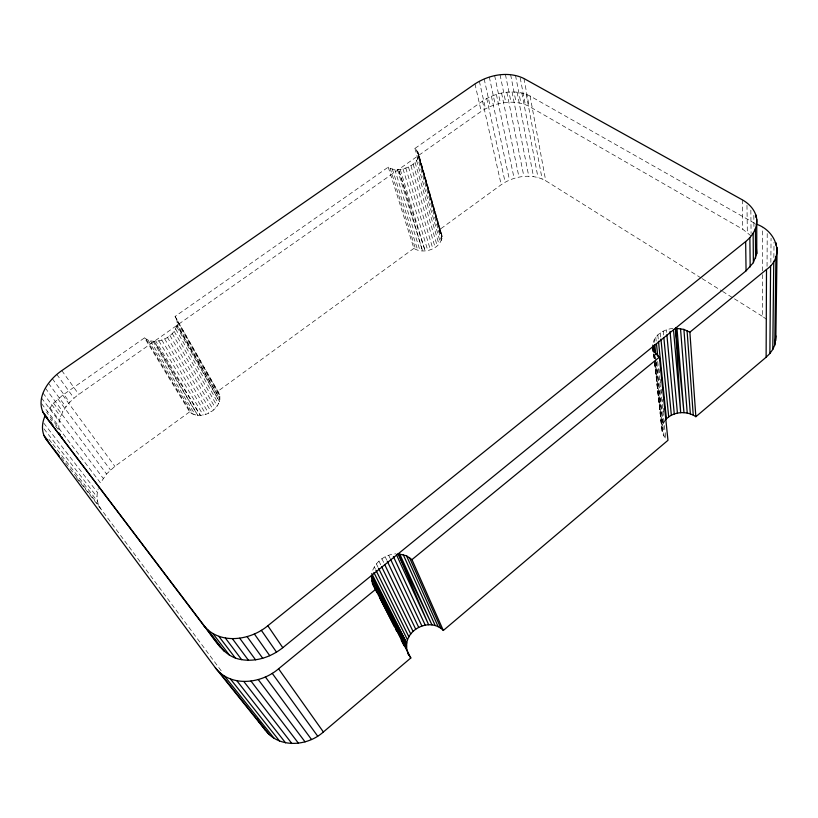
<?xml version="1.0" encoding="UTF-8"?>
<svg xmlns="http://www.w3.org/2000/svg" width="818" height="818" viewBox="0 0 818 818"><rect width="100%" height="100%" fill="white"/><g stroke="black" fill="none" stroke-linecap="round" stroke-linejoin="round"><path stroke-width="0.61" stroke-dasharray="4.09 3.07" d="M766.793 319.541L762.519 316.402L762.55 272.097M762.56 270.83L762.591 227.782M767.049 266.341L767.212 233.416M770.853 262.353L771.057 238.283M773.859 257.506L774.033 242.312M754.84 223.396L530.064 96.023C514.951 88.487 496.178 92.066 482.497 101.105L414.941 148.426C428.243 162.015 398.734 175.216 388.243 167.128L175.072 316.443L218.866 393.08C224.817 408.07 201.075 422.282 189.664 411.843L144.53 337.844L62.72 395.145L53.528 403.131L46.728 412.405L100.502 482.917L106.534 473.99L114.868 466.372L189.664 411.843M144.53 337.844C156.657 348.018 181.76 333.877 176.32 318.09M221.197 670.791L100.87 508.908C96.698 503.142 96.125 495.442 98.242 488.775M55.379 425.81L59.1 430.687C56.974 415.861 67.424 402.558 78.814 394.378L481.199 111.412C494.972 102.26 513.96 98.681 529.164 106.391L742.775 229.265L751.108 235.952M664.543 420.943C660.617 426.106 661.22 433.775 665.77 438.346M388.243 167.128L413.898 248.365C423.857 255.124 443.09 248.151 441.843 234.868L418.315 152.874M653.245 342.353C655.801 333.754 664.962 329.102 673.378 328.355M372.752 570.177C376.454 560.78 386.045 554.348 396.035 553.817M413.898 248.365L217.639 391.444L218.866 393.08M701.046 277.946L545.729 180.778C531.874 172.966 513.878 175.901 501.189 184.715L438.591 230.359L441.843 234.868M702.12 278.621L721.537 290.768M722.611 291.443L733.398 298.181M734.482 298.856L762.519 316.402M61.176 457.415L98.763 505.309M76.595 478.009L100.87 508.908M48.978 439.327L52.107 443.315M52.894 444.317L97.465 501.27M43.968 428.847L96.994 496.894M43.763 423.111L97.352 492.303M50.164 418.99L51.657 420.943M41.646 403.734L58.722 426.178M49.786 407.65L103.191 478.336M41.503 397.967L59.254 421.434M43.006 393.059L60.655 416.566M53.528 403.131L106.534 473.99M45.358 388.131L62.904 411.689M57.873 398.928L110.461 469.972M48.507 383.315L65.931 406.924M62.72 395.145L114.868 466.372M52.372 378.724L69.653 402.384M56.841 374.45L73.978 398.172M61.82 370.605L78.814 394.378M146.156 339.235L191.238 413.243M148.17 340.298L193.15 414.327M150.502 341.004L195.369 415.053M153.099 341.321L197.813 415.421L154.234 341.341L200.43 415.411L155.89 341.249M158.794 340.789L203.14 415.012M161.729 339.951L205.86 414.245M164.612 338.764L208.529 413.131M167.363 337.251L211.064 411.71M169.899 335.462L213.386 410.002M172.158 333.447L215.441 408.07M174.081 331.259L217.169 405.963M175.604 328.959L218.529 403.734M176.688 326.617L219.48 401.464L177.117 325.257L219.991 399.194L177.312 324.306M177.455 322.067L220.052 397.006M175.072 316.443L219.674 394.951M374.307 566.925L375.421 569.175M376.382 563.878L378.049 567.273M378.939 561.117L381.137 565.657M381.894 558.725L384.071 563.275M385.166 556.751L386.791 560.166M388.673 555.258L390.288 558.674M390.114 168.181L415.677 249.459M392.313 168.958L417.742 250.277M394.767 169.418L420.063 250.789M397.415 169.561L422.548 250.993L398.55 169.531L425.145 250.881L400.186 169.387M403.008 168.886L427.773 250.441M405.789 168.079L430.37 249.705M408.448 166.984L432.845 248.672M410.922 165.635L435.145 247.394M413.141 164.07L437.19 245.891M415.043 162.332L438.939 244.204M416.566 160.481L440.34 242.394M414.941 148.426L441.352 240.502M417.62 151.197L442.109 236.688L418.54 155.481L441.945 238.58L418.356 156.606M416.485 149.704L440.053 231.658M474.972 83.927L481.199 111.412M479.358 81.238L485.483 108.753M482.497 101.105L501.189 184.715M486.741 98.477L505.135 182.189M484.174 78.927L490.197 106.473M491.413 96.227L509.491 180.052M489.317 77.056L495.217 104.643M496.393 94.418L514.133 178.355M494.655 75.665L500.442 103.303M501.577 93.078L518.98 177.138M500.064 74.796L505.749 102.475M506.843 92.24L523.898 176.432M505.432 74.458L511.005 102.178M512.048 91.943L528.786 176.259M510.626 74.673L516.086 102.434M517.099 92.178L533.52 176.616M515.514 75.43L520.892 103.242M521.864 92.945L537.999 177.506M520.228 77.925L525.279 104.561M526.219 94.244L542.099 178.897M523.949 78.508L529.164 106.391M530.064 96.023L545.729 180.778M653.694 354.204L654.523 361.76M654.666 363.018L661.874 428.499L654.472 360.237M654.748 356.27L655.014 358.805M655.157 360.073L662.243 425.881M654.195 354.184L655.014 361.76M655.146 363.018L662.774 433.683M653.786 353.908L654.339 358.969M653.694 354.082L654.512 361.781M654.656 362.926L662.059 431.127M654.236 339.715L654.502 342.251M656.66 362.517L663.132 423.346M655.535 356.668L655.934 360.452M656.077 361.709L664.032 436.117M655.78 337.21L656.179 341.024M659.104 368.928L659.492 372.732M660.157 379.082L660.555 382.885M661.22 389.235L661.619 393.039M662.283 399.378L662.549 401.914M663.214 408.264L663.613 412.067M657.682 361.454L665.637 437.088M657.825 334.92L658.347 340.002M660.33 332.895L660.832 337.906M663.214 331.178L663.582 334.94M666.414 329.828L666.65 332.343M742.284 199.807L742.775 229.265M746.977 205.328L747.325 232.363M750.852 210.144L751.077 233.498M753.838 215.379L753.91 226.443"/><path stroke-width="1.23" d="M665.167 420.217C672.468 411.454 686.66 410.288 695.852 416.71L766.118 357.231L766.507 269.48C785.771 255.942 775.873 230.369 755.944 224.02M766.118 357.231L769.881 353.499L770.597 265.564M769.881 353.499L772.785 349.388L773.756 261.279M772.785 349.388L774.779 345.012L775.924 256.76M776.067 245.39L776.098 242.854M774.779 345.012L775.863 335.922M775.812 340.482L777.1 247.425M756.752 219.377C757.437 228.171 752.274 236.218 745.648 241.566L267.813 625.739C250.216 640.617 219.306 645.157 203.549 625.32L44.632 415.166C34.244 399.031 48.303 379.746 61.82 370.605L474.972 83.927C489.082 74.704 508.326 70.91 523.949 78.508L742.284 199.807C749.574 203.866 755.873 210.778 756.752 219.377L756.762 253.508L753.368 262.67L746.067 270.84L282.783 647.692C271.361 656.854 256.29 662.059 241.637 659.635C223.007 656.997 214.296 638.224 203.549 625.32M756.762 253.508L756.18 245.441M45.358 415.319C41.718 422.701 41.053 432.201 46.043 439.143L215.338 667.754L265.359 730.218C279.081 748.654 307.548 746.323 323.386 731.977L410.82 657.969L372.466 583.52L371.474 575.555L406.71 643.132L406.71 649.553L408.939 655.433L407.783 653.173M652.866 346.658L653.418 351.689L652.866 346.658L655.126 352.885L659.4 357.129L667.969 440.309L443.315 630.463C431.689 618.285 409.133 627.079 406.71 643.132L371.771 573.551M215.338 667.754C230.533 687.662 261.279 683.797 278.57 668.787L375.912 589.124M443.315 630.463L411.965 559.624L659.4 357.129M695.852 416.71L689.881 332.18L766.507 269.48M673.49 329.613L680.678 412.681L675.494 328.243L683.899 329.398L689.881 332.18M396.566 554.962L428.601 624.717L398.192 553.817L406.474 555.77L411.965 559.624M219.541 672.406L269.347 734.646M224.623 676.2L274.122 738.286M230.471 679.032L279.562 741.036M43.947 435.462L47.863 440.452M46.043 439.143L59.356 456.086M236.923 680.832L285.533 742.805M243.836 681.527L291.883 743.542M207.792 629.891L224.408 651.486M212.936 633.613L229.449 655.167M42.475 411.464L47.7 418.284M50.685 422.18L52.925 425.094M58.896 432.886L60.389 434.839M44.632 415.166L220.236 646.977M251.003 681.097L298.447 743.225M218.856 636.373L235.236 657.907M225.4 638.091L241.637 659.635M258.253 679.564L305.053 741.865M409.562 656.281L410.82 657.969M232.414 638.715L248.468 660.279M256.985 718.95L265.359 730.218M265.39 676.946L311.515 739.492M239.715 638.224L255.564 659.829M272.22 673.316L317.681 736.159M247.097 636.629L262.721 658.296M278.57 668.787L323.386 731.977M254.367 633.96L269.776 655.709M261.331 630.3L276.525 652.15M267.813 625.739L282.783 647.692M61.473 436.679L62.546 438.52M371.617 580.32L406.71 649.553M372.466 583.52L377.067 592.58M379.951 598.244L394.327 626.557M395.472 628.817L396.628 631.087M401.229 640.146L404.102 645.801M371.382 576.966L406.434 646.363L371.474 575.555M373.887 572.467L407.548 639.932M375.973 570.31L408.908 636.864M378.601 568.398L410.759 634.001M381.689 566.792L413.049 631.414M384.613 564.41L415.708 629.175M398.192 553.817L431.955 624.87L399.695 553.929M387.323 561.312L418.683 627.345M390.82 559.819L421.873 625.975M393.397 556.557L425.207 625.085M403.202 554.584L435.196 625.545M406.474 555.77L438.213 626.721M409.419 557.467L440.943 628.377M653.654 346.147L654.339 352.476M652.836 345.063L653.521 351.382M654.778 344.777L655.852 354.92M656.445 343.56L657.774 356.239M658.48 341.27L666.414 418.765M675.494 328.243L683.981 412.671L676.977 328.263M660.954 339.153L668.705 416.843M663.827 337.456L671.343 415.237M666.885 334.859L674.277 413.99M670.054 331.392L677.416 413.131M680.515 328.621L687.232 413.07M683.899 329.398L690.351 413.898M687.059 330.605L693.245 415.125M745.648 241.566L746.067 270.84M749.861 237.609L750.178 266.934M753.143 233.294L753.368 262.67M755.791 214.807L755.812 217.261M755.413 228.733L755.587 258.161"/></g></svg>
